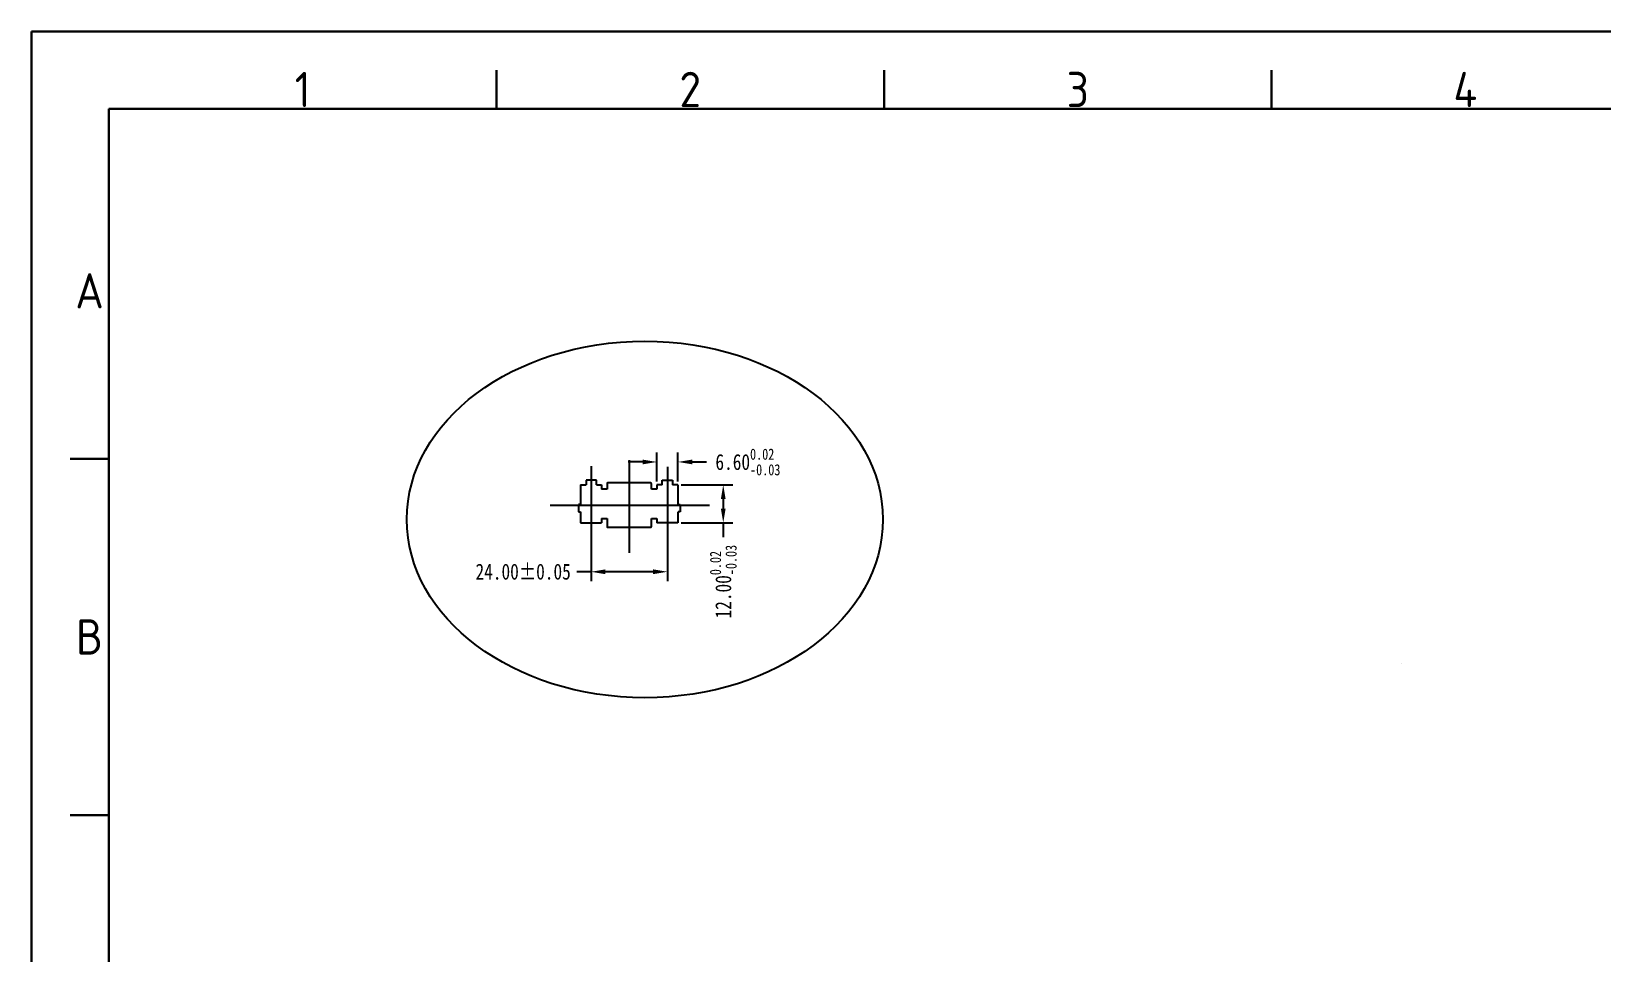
# Model space of a CAD drawing. Header units: millimetres. Extents: x 1786 to 2809, y 1192 to 1909.
# Drawn here: x 1786.2 to 2279.4, y 1619.4 to 1909 of the extents above; entities that cross this region are included whole.
import ezdxf
from ezdxf.enums import TextEntityAlignment as Align

# ---------------------------------------------------------------- set-up
doc = ezdxf.new("R2010")
doc.units = ezdxf.units.MM
doc.header["$LTSCALE"] = 32.67
doc.header["$PDMODE"] = 3
doc.header["$PDSIZE"] = 0.3125
doc.layers.get('0').update_dxf_attribs({"linetype": 'CONTINUOUS'})
doc.layers.get('Defpoints').update_dxf_attribs({"linetype": 'CONTINUOUS'})
doc.layers.add('图层1', color=7, linetype='CONTINUOUS')
doc.layers.add('图框层', color=7, linetype='CONTINUOUS', lineweight=35)
doc.styles.add('ISO Proportional', font='isocp.shx')
doc.styles.get("Standard").update_dxf_attribs({"font": 'txt', "width": 0.8})
doc.dimstyles.new('铁板', dxfattribs={"dimtxt": 5, "dimasz": 4.5, "dimexe": 3, "dimexo": 1, "dimgap": 1.5, "dimtad": 0, "dimzin": 0, "dimdsep": 46, "dimtxsty": 'Standard', "dimcen": 1, "dimclrd": 3, "dimclre": 3, "dimclrt": 3, "dimadec": 0, "dimazin": 0, "dimtm": 1e-09, "dimtfac": 0.8, "dimtofl": 0, "dimtmove": 0, "dimatfit": 3, "dimfxl": 1.25, "dimtolj": 1, "dimtzin": 0, "dimlwd": -1, "dimlwe": -1, "dimarcsym": 0})

# ---------------------------------------------------------------- blocks, each defined once
blk = doc.blocks.new('*D132')
at = {"color": 3, "transparency": 16777216}
for p, q in [((1990.27, 1766.47), (2006.5, 1766.47)), ((2003.5, 1761.97), (2003.5, 1758.97)), ((1990.27, 1754.47), (2006.5, 1754.47)), ((2003.5, 1754.47), (2003.5, 1749.97))]:
    blk.add_line(p, q, dxfattribs=at)
for points in [[(2002.75, 1761.97), (2004.25, 1761.97), (2003.5, 1766.47)], [(2002.75, 1758.97), (2004.25, 1758.97), (2003.5, 1754.47)]]:
    blk.add_solid(points, dxfattribs=at)
at = {"layer": 'Defpoints', "color": 0, "transparency": 16777216}
for p in [(1989.27, 1766.47), (1989.27, 1754.47), (2003.5, 1754.47)]:
    blk.add_point(p, dxfattribs=at)
at = {"color": 3, "transparency": 16777216, "insert": (2003.5, 1736), "char_height": 5, "attachment_point": 5, "rotation": 90}
blk.add_mtext('\\A1;12.00{\\H0.7x;\\S0.02^ -0.03;}', dxfattribs=at)
blk = doc.blocks.new('*D133')
at = {"color": 3, "transparency": 16777216}
for p, q in [((1982.67, 1767.47), (1982.67, 1776.63)), ((1989.27, 1767.47), (1989.27, 1776.63)), ((1978.17, 1773.63), (1973.67, 1773.63)), ((1993.77, 1773.63), (1998.27, 1773.63))]:
    blk.add_line(p, q, dxfattribs=at)
for points in [[(1978.17, 1774.38), (1978.17, 1772.88), (1982.67, 1773.63)], [(1993.77, 1774.38), (1993.77, 1772.88), (1989.27, 1773.63)]]:
    blk.add_solid(points, dxfattribs=at)
at = {"layer": 'Defpoints', "color": 0, "transparency": 16777216}
for p in [(1989.27, 1773.63), (1982.67, 1766.47), (1989.27, 1766.47)]:
    blk.add_point(p, dxfattribs=at)
at = {"color": 3, "transparency": 16777216, "insert": (2011.24, 1773.63), "char_height": 5, "attachment_point": 5}
blk.add_mtext('\\A1;6.60{\\H0.7x;\\S0.02^ -0.03;}', dxfattribs=at)
blk = doc.blocks.new('*D134')
at = {"color": 3, "transparency": 16777216}
for p, q in [((1961.97, 1753.47), (1961.97, 1736.11)), ((1985.97, 1753.47), (1985.97, 1736.11)), ((1961.97, 1739.11), (1957.47, 1739.11)), ((1981.47, 1739.11), (1966.47, 1739.11))]:
    blk.add_line(p, q, dxfattribs=at)
for points in [[(1966.47, 1739.86), (1966.47, 1738.36), (1961.97, 1739.11)], [(1981.47, 1739.86), (1981.47, 1738.36), (1985.97, 1739.11)]]:
    blk.add_solid(points, dxfattribs=at)
at = {"layer": 'Defpoints', "color": 0, "transparency": 16777216}
for p in [(1961.97, 1754.47), (1985.97, 1754.47), (1961.97, 1739.11)]:
    blk.add_point(p, dxfattribs=at)
at = {"color": 3, "transparency": 16777216, "insert": (1940.64, 1739.11), "char_height": 5, "attachment_point": 5}
blk.add_mtext('\\A1;24.00%%P0.05', dxfattribs=at)

msp = doc.modelspace()

# ---------------------------------------------------------------- linework, layer by layer
at = {"color": 7, "linetype": 'Continuous'}
for p, q in [((1960.39063, 1767.92027), (1960.39063, 1766.47027)), ((1963.64063, 1767.92027), (1960.39063, 1767.92027)), ((1963.64063, 1766.47027), (1963.64063, 1767.92027)), ((1966.98563, 1766.77527), (1966.98563, 1765.07027)), ((1980.67563, 1767.05527), (1967.26563, 1767.05527)), ((1980.95563, 1765.07027), (1980.95563, 1766.77527)), ((1984.30063, 1766.47027), (1984.30063, 1767.92027)), ((1984.30063, 1767.92027), (1987.55063, 1767.92027)), ((1987.55063, 1767.92027), (1987.55063, 1766.47027)), ((1966.98563, 1765.07027), (1965.27063, 1765.07027)), ((1982.67063, 1765.07027), (1980.95563, 1765.07027)), ((1958.01563, 1760.22027), (1958.01563, 1757.92027)), ((1958.67063, 1760.22027), (1958.01563, 1760.22027)), ((1958.01563, 1757.92027), (1958.67063, 1757.92027)), ((1989.29563, 1760.22027), (1989.92563, 1760.22027)), ((1989.92563, 1757.92027), (1989.29563, 1757.92027)), ((1989.92563, 1760.22027), (1989.92563, 1757.92027)), ((1965.27063, 1755.87027), (1966.98563, 1755.87027)), ((1966.98563, 1755.87027), (1966.98563, 1753.36527)), ((1967.26563, 1753.08527), (1980.67563, 1753.08527)), ((1980.95563, 1753.36527), (1980.95563, 1755.87027)), ((1980.95563, 1755.87027), (1982.67063, 1755.87027))]:
    msp.add_line(p, q, dxfattribs=at)
for centre, start, end in [((1967.26563, 1766.77527), 90, 180), ((1980.67563, 1766.77527), 0, 90), ((1967.26563, 1753.36527), 180, 270), ((1980.67563, 1753.36527), 270, 0)]:
    msp.add_arc(centre, 0.28, start, end, dxfattribs=at)
at = {"layer": '图层1'}
for p, q in [((1961.97063, 1772.26987), (1961.97063, 1753.08527)), ((1973.97063, 1774.18482), (1973.97063, 1745.02532)), ((1985.97063, 1772.06515), (1985.97063, 1753.08527)), ((1949.09617, 1760.07027), (1999.13916, 1760.07027))]:
    msp.add_line(p, q, dxfattribs=at)
at = {"layer": '图层1', "color": 1}
for p, q in [((1958.67063, 1766.47027), (1958.67063, 1760.22027)), ((1958.67063, 1766.47027), (1960.39063, 1766.47027)), ((1963.64063, 1766.47027), (1965.27063, 1766.47027)), ((1965.27063, 1766.47027), (1965.27063, 1765.07027)), ((1982.67063, 1766.47027), (1982.67063, 1765.07027)), ((1984.30063, 1766.47027), (1982.67063, 1766.47027)), ((1989.27063, 1766.47027), (1987.55063, 1766.47027)), ((1989.27063, 1766.47027), (1989.27063, 1760.22027)), ((1958.67063, 1757.92027), (1958.67063, 1754.47027)), ((1989.27063, 1757.92027), (1989.27063, 1754.47027)), ((1958.67063, 1754.47027), (1965.27063, 1754.47027)), ((1965.27063, 1755.87027), (1965.27063, 1754.47027)), ((1982.67063, 1755.87027), (1982.67063, 1754.47027)), ((1989.27063, 1754.47027), (1982.67063, 1754.47027))]:
    msp.add_line(p, q, dxfattribs=at)
at = {"layer": '图层1'}
msp.add_ellipse((1978.86545, 1755.55567), major_axis=(-74.76461, 0), ratio=0.749541059, dxfattribs=at)
msp.add_solid([(2216.50562, 1710.2531), (2216.35094, 1710.15629), (2216.46586, 1710.29804)], dxfattribs=at)
at = {"layer": '图框层', "color": 0, "lineweight": 30}
for p, q in [((2784.46342, 1909.00381), (1786.16683, 1909.00381)), ((1786.16683, 1909.00381), (1786.16683, 1884.65511)), ((1932.25901, 1884.65511), (1932.25901, 1896.82946)), ((2054.0025, 1884.65511), (2054.0025, 1896.82946)), ((2175.74599, 1884.65511), (2175.74599, 1896.82946)), ((1786.16683, 1192.25551), (1786.16683, 1884.65511)), ((2784.46342, 1884.65511), (1810.51553, 1884.65511)), ((2784.46342, 1884.65511), (1810.51553, 1884.65511)), ((1810.51553, 1884.65511), (1810.51553, 1223.01222)), ((1810.51553, 1884.65511), (1810.51553, 1216.60421)), ((1810.51553, 1774.63768), (1798.34118, 1774.63768)), ((1810.51553, 1662.63367), (1798.34118, 1662.63367))]:
    msp.add_line(p, q, dxfattribs=at)

# ---------------------------------------------------------------- texts
at = {"layer": '图框层', "color": 0, "lineweight": 30, "style": 'ISO Proportional'}
for s, p in [('1', (1871.38727, 1890.74229)), ('2', (1993.13076, 1890.74229)), ('3', (2114.87424, 1890.74229)), ('4', (2236.61773, 1890.74229)), ('A', (1804.42835, 1827.43568)), ('B', (1804.42835, 1718.63567))]:
    msp.add_text(s, height=11.10317, dxfattribs=at).set_placement(p, align=Align.MIDDLE)

# ---------------------------------------------------------------- dimensions: what is measured, and where the dimension line sits
at = {"color": 1}
dim = msp.add_linear_dim(base=(1989.27063, 1773.62791), p1=(1982.67063, 1766.47027), p2=(1989.27063, 1766.47027), text='<>{\\H0.7x;\\S0.02^ -0.03;}', dimstyle='铁板', dxfattribs=at)
dim.commit()
dim.dimension.update_dxf_attribs({"geometry": '*D133', "text_midpoint": (2011.2373, 1773.62791)})
dim = msp.add_linear_dim(base=(2003.5024, 1754.47027), p1=(1989.27063, 1766.47027), p2=(1989.27063, 1754.47027), angle=90, text='<>{\\H0.7x;\\S0.02^ -0.03;}', dimstyle='铁板', dxfattribs=at)
dim.commit()
dim.dimension.update_dxf_attribs({"geometry": '*D132', "text_midpoint": (2003.5024, 1736.0036)})
dim = msp.add_linear_dim(base=(1961.97063, 1739.10916), p1=(1985.97063, 1754.47027), p2=(1961.97063, 1754.47027), text='<>%%P0.05', dimstyle='铁板', dxfattribs=at)
dim.commit()
dim.dimension.update_dxf_attribs({"geometry": '*D134', "text_midpoint": (1940.6373, 1739.10916), "dimtype": 160})

doc.saveas('drawing.dxf')
